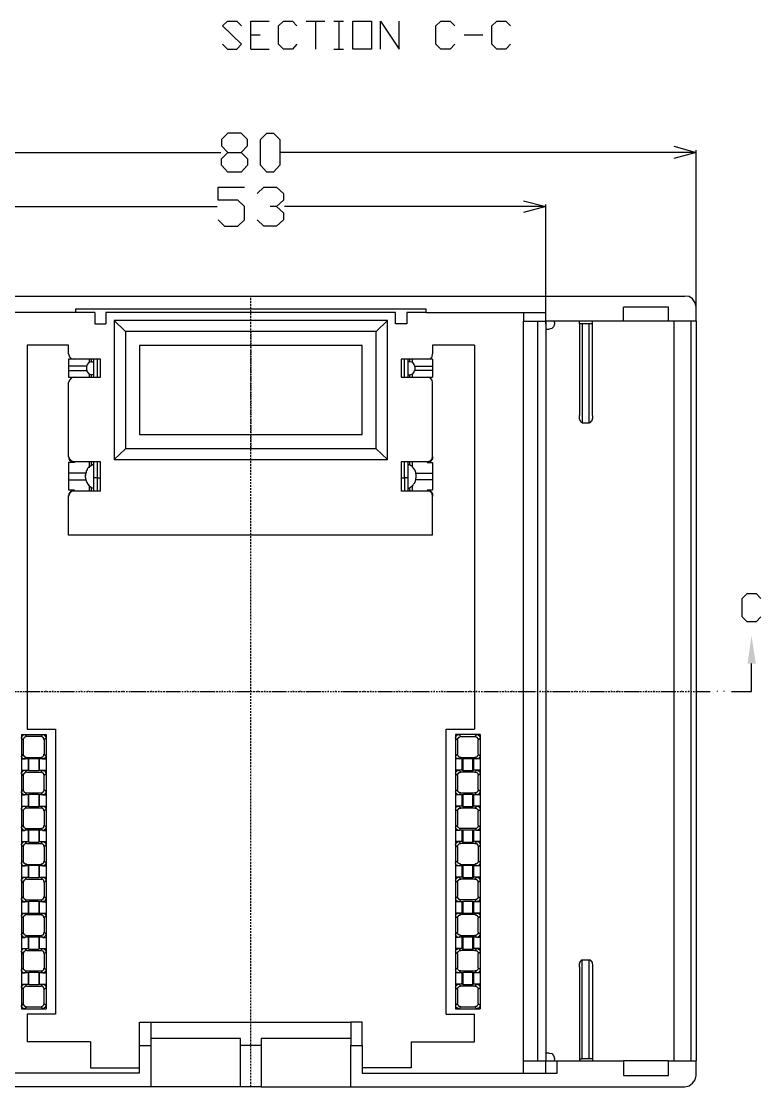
# Model space of a CAD drawing. Header units: millimetres. Extents: x 119 to 713, y -184 to 236.
# Drawn here: x 202.4 to 268.9, y 19.3 to 115 of the extents above; entities that cross this region are included whole.
import ezdxf

# ---------------------------------------------------------------- set-up
doc = ezdxf.new("R2010")
doc.units = ezdxf.units.MM
doc.linetypes.add('PDF_IMPORT', pattern=[1, 0.8, -0.2])
doc.layers.add('PDF_几何图形', color=7, linetype='Continuous', true_color=0x231f20)
doc.layers.add('PDF_实体填充', color=7, linetype='Continuous', true_color=0x231f20)

msp = doc.modelspace()

# ---------------------------------------------------------------- linework, layer by layer
at = {"layer": 'PDF_几何图形', "color": 7, "lineweight": -3}
for points in [[(220.535, 112.919), (220.972, 112.482), (221.801, 112.482), (222.238, 112.919), (220.535, 114.578), (220.972, 114.971), (221.801, 114.971), (222.238, 114.578)], [(223.068, 112.482), (223.068, 114.971), (224.727, 114.971)], [(227.217, 112.919), (226.824, 112.482), (225.994, 112.482), (225.557, 112.919), (225.557, 114.578), (225.994, 114.971), (226.824, 114.971), (227.217, 114.578)], [(228.046, 114.971), (229.706, 114.971)], [(228.876, 114.971), (228.876, 112.482)], [(230.536, 114.971), (231.409, 114.971)], [(230.972, 114.971), (230.972, 112.482)], [(234.728, 112.482), (234.728, 114.971), (236.387, 112.482), (236.387, 114.971)], [(241.409, 112.919), (240.973, 112.482), (240.143, 112.482), (239.706, 112.919), (239.706, 114.578), (240.143, 114.971), (240.973, 114.971), (241.409, 114.578)], [(246.388, 112.919), (245.995, 112.482), (245.165, 112.482), (244.728, 112.919), (244.728, 114.578), (245.165, 114.971), (245.995, 114.971), (246.388, 114.578)], [(223.068, 113.748), (223.898, 113.748)], [(242.239, 113.748), (243.899, 113.748)], [(223.068, 112.482), (224.727, 112.482)], [(230.536, 112.482), (231.409, 112.482)], [(221.016, 101.433), (220.448, 102.044), (220.448, 102.612), (221.016, 103.18), (222.195, 103.18), (222.762, 103.791), (222.762, 104.36), (222.195, 104.927), (221.016, 104.927), (220.448, 104.36), (220.448, 103.791), (221.016, 103.18)], [(261.061, 103.748), (263.07, 103.18), (261.061, 102.657)], [(263.07, 88.725), (263.07, 103.398)], [(185.075, 103.18), (220.36, 103.18)], [(222.195, 103.18), (222.762, 102.612), (222.762, 102.044), (222.195, 101.433), (221.016, 101.433)], [(261.061, 103.18), (225.776, 103.18)], [(263.07, 103.18), (261.061, 103.18)], [(220.142, 97.153), (220.71, 96.586), (221.889, 96.586), (222.5, 97.153), (222.5, 98.333), (221.889, 98.9), (220.142, 98.9), (220.142, 100.08), (222.5, 100.08)], [(223.636, 99.512), (224.247, 100.08), (225.382, 100.08), (225.994, 99.512), (225.994, 98.9), (225.382, 98.333), (224.815, 98.333)], [(247.567, 98.856), (249.576, 98.333), (247.567, 97.809)], [(198.569, 98.333), (220.055, 98.333)], [(225.382, 98.333), (225.994, 97.765), (225.994, 97.153), (225.382, 96.586), (224.247, 96.586), (223.636, 97.153)], [(247.567, 98.333), (226.081, 98.333)], [(249.576, 98.333), (247.567, 98.333)], [(249.576, 87.765), (249.576, 98.508)], [(184.07, 90.297), (262.066, 90.297)], [(263.07, 89.293), (262.983, 89.686), (262.764, 90.035), (262.459, 90.254), (262.066, 90.297)], [(238.833, 88.812), (238.833, 89.118), (207.303, 89.118), (207.303, 88.812), (196.56, 88.812), (196.56, 88.026)], [(263.07, 88.026), (260.581, 88.026), (260.581, 89.293), (256.563, 89.293)], [(256.563, 88.026), (256.563, 89.293)], [(263.07, 88.026), (263.07, 89.293)], [(209.05, 88.812), (207.303, 88.812)], [(209.05, 88.812), (209.05, 87.808), (210.054, 87.808)], [(237.086, 87.808), (236.082, 87.808), (236.082, 88.812), (210.054, 88.812), (210.054, 87.808)], [(234.335, 87.11), (211.801, 87.11), (210.797, 88.113)], [(235.339, 75.624), (234.335, 76.585), (234.335, 87.11), (235.339, 88.113)], [(237.086, 88.812), (237.086, 87.808)], [(238.833, 88.812), (237.086, 88.812)], [(238.833, 88.812), (249.576, 88.812)], [(247.567, 88.812), (247.567, 88.026), (249.576, 88.026)], [(256.563, 88.026), (249.576, 88.026), (249.576, 88.812)], [(211.801, 87.11), (211.801, 76.585)], [(247.567, 21.604), (247.567, 88.026)], [(248.834, 88.026), (248.834, 21.604)], [(249.576, 88.026), (249.576, 21.604)], [(249.576, 87.327), (249.882, 87.327)], [(250.318, 88.026), (250.362, 87.765), (250.275, 87.546), (250.1, 87.372), (249.882, 87.327)], [(252.589, 87.808), (252.589, 88.026)], [(252.851, 87.808), (252.589, 87.808), (252.589, 79.555)], [(252.851, 87.808), (252.851, 78.899), (253.463, 78.899)], [(253.463, 78.899), (253.463, 87.808), (252.851, 87.808)], [(253.768, 79.555), (253.768, 87.808), (253.463, 87.808)], [(253.768, 87.808), (253.768, 88.026)], [(260.581, 88.026), (256.563, 88.026)], [(261.061, 88.026), (261.061, 21.604)], [(262.59, 88.026), (262.59, 21.604)], [(263.07, 88.026), (263.07, 21.604)], [(206.692, 85.887), (202.98, 85.887), (202.98, 51.387)], [(206.692, 85.101), (206.692, 85.887)], [(243.156, 85.887), (239.401, 85.887), (239.401, 85.101)], [(243.156, 85.887), (243.156, 51.387)], [(206.691, 85.101), (206.779, 84.838), (206.954, 84.663), (207.216, 84.621)], [(206.692, 84.621), (206.692, 83.005)], [(207.216, 84.621), (206.692, 84.621)], [(207.216, 83.005), (209.574, 83.005), (209.574, 84.621), (207.216, 84.621)], [(208.744, 84.402), (208.526, 84.315), (208.351, 84.139), (208.307, 83.922)], [(208.569, 84.358), (208.569, 84.621)], [(208.744, 84.402), (208.744, 84.621)], [(208.744, 84.402), (208.962, 84.402)], [(208.962, 83.005), (208.962, 84.621)], [(209.268, 84.621), (209.268, 83.005)], [(238.92, 84.621), (236.562, 84.621), (236.562, 83.005), (238.92, 83.005)], [(236.868, 83.005), (236.868, 84.621)], [(237.174, 84.621), (237.174, 83.005)], [(237.829, 83.922), (237.741, 84.139), (237.61, 84.315), (237.348, 84.402), (237.174, 84.402)], [(237.348, 84.402), (237.348, 84.621)], [(237.567, 84.621), (237.567, 84.358)], [(238.92, 84.621), (239.182, 84.663), (239.357, 84.838), (239.401, 85.101)], [(239.401, 84.621), (238.92, 84.621)], [(239.401, 84.621), (239.401, 83.005)], [(208.307, 84.009), (206.692, 84.009)], [(206.692, 83.616), (208.307, 83.616)], [(208.307, 83.922), (208.307, 83.703)], [(208.307, 83.703), (208.351, 83.484), (208.526, 83.31), (208.744, 83.223)], [(208.569, 83.005), (208.569, 83.266)], [(237.174, 83.223), (237.348, 83.223), (237.61, 83.31), (237.741, 83.484), (237.829, 83.703)], [(237.567, 83.266), (237.567, 83.005)], [(237.829, 84.009), (239.401, 84.009)], [(237.829, 83.703), (237.829, 83.922)], [(239.401, 83.616), (237.829, 83.616)], [(207.216, 83.005), (206.954, 82.96), (206.779, 82.743), (206.691, 82.524)], [(206.692, 83.005), (207.216, 83.005)], [(206.692, 75.886), (206.692, 82.524)], [(208.744, 83.005), (208.744, 83.223)], [(208.962, 83.223), (208.744, 83.223)], [(237.348, 83.005), (237.348, 83.223)], [(238.92, 83.005), (239.401, 83.005)], [(239.401, 82.524), (239.357, 82.743), (239.182, 82.96), (238.92, 83.005)], [(239.401, 75.886), (239.401, 82.524)], [(252.633, 79.162), (252.633, 79.205), (252.589, 79.249), (252.589, 79.555)], [(253.768, 79.555), (253.768, 79.336), (253.725, 79.249), (253.725, 79.162), (253.681, 79.117), (253.681, 79.074), (253.594, 78.986), (253.594, 78.943), (253.55, 78.943), (253.55, 78.899), (253.463, 78.899)], [(234.335, 76.585), (211.801, 76.585), (210.797, 75.624)], [(206.691, 75.886), (206.779, 75.668), (206.954, 75.493), (207.216, 75.405)], [(207.216, 75.362), (207.041, 75.362), (206.997, 75.405), (206.954, 75.405), (206.91, 75.449), (206.823, 75.536), (206.823, 75.581), (206.779, 75.581), (206.779, 75.624), (206.735, 75.668), (206.735, 75.798), (206.691, 75.842), (206.691, 75.886)], [(206.692, 75.886), (206.692, 75.929)], [(238.92, 75.405), (239.182, 75.493), (239.357, 75.668), (239.401, 75.886)], [(239.401, 75.886), (239.401, 75.668), (239.357, 75.668), (239.357, 75.581), (239.313, 75.581), (239.313, 75.536), (239.226, 75.449), (239.182, 75.405), (239.139, 75.405), (239.095, 75.362), (238.92, 75.362)], [(239.401, 75.886), (239.401, 75.929)], [(207.216, 75.362), (206.692, 75.362)], [(206.692, 75.362), (206.692, 72.873)], [(209.574, 72.786), (209.574, 75.405), (207.216, 75.405)], [(207.216, 75.405), (207.216, 75.362)], [(208.395, 74.795), (208.351, 74.75), (208.351, 74.664), (208.307, 74.619), (208.264, 74.532), (208.264, 74.445), (208.22, 74.357), (208.22, 74.183)], [(208.569, 74.882), (208.569, 75.405)], [(208.744, 75.1), (208.744, 75.405)], [(208.962, 73.965), (208.962, 75.405)], [(209.268, 75.405), (209.268, 73.965), (208.962, 73.965)], [(236.562, 75.405), (236.562, 72.786)], [(238.92, 75.405), (236.562, 75.405)], [(236.868, 73.965), (236.868, 75.405)], [(237.174, 75.405), (237.174, 73.965), (236.868, 73.965)], [(237.348, 75.1), (237.348, 75.405)], [(237.567, 75.405), (237.567, 74.969)], [(238.92, 75.405), (238.92, 75.362), (239.401, 75.362)], [(239.401, 75.362), (239.401, 72.873)], [(208.264, 74.402), (206.692, 74.402)], [(206.692, 73.79), (208.307, 73.79)], [(208.22, 74.009), (208.22, 74.226)], [(208.962, 72.786), (208.962, 73.965)], [(209.268, 73.965), (209.574, 73.965)], [(209.268, 73.965), (209.268, 72.786)], [(236.562, 73.965), (236.868, 73.965), (236.868, 72.786)], [(237.174, 73.965), (237.174, 72.786)], [(237.829, 74.402), (239.401, 74.402)], [(239.401, 73.79), (237.872, 73.79)], [(237.916, 74.009), (237.916, 74.226)], [(206.691, 72.348), (206.691, 72.393), (206.735, 72.393), (206.735, 72.567), (206.779, 72.611), (206.823, 72.654), (206.823, 72.698), (206.866, 72.698), (206.91, 72.741), (206.91, 72.786), (206.954, 72.786), (206.997, 72.829), (207.041, 72.829), (207.085, 72.873), (207.216, 72.873)], [(207.216, 72.786), (206.954, 72.741), (206.779, 72.567), (206.691, 72.305)], [(207.216, 72.786), (207.216, 72.873), (206.692, 72.873)], [(209.574, 72.786), (207.216, 72.786)], [(208.569, 72.786), (208.569, 73.265)], [(208.744, 72.786), (208.744, 73.092)], [(238.92, 72.786), (236.562, 72.786)], [(237.174, 73.047), (237.261, 73.047), (237.436, 73.134), (237.479, 73.179), (237.567, 73.222), (237.61, 73.265), (237.654, 73.353), (237.698, 73.397)], [(237.348, 72.786), (237.348, 73.092)], [(237.567, 73.31), (237.567, 72.786)], [(239.401, 72.873), (238.92, 72.873), (238.92, 72.786)], [(238.92, 72.873), (239.051, 72.873), (239.051, 72.829), (239.139, 72.829), (239.226, 72.741), (239.27, 72.741), (239.27, 72.698), (239.313, 72.698), (239.313, 72.654), (239.357, 72.611), (239.357, 72.567), (239.401, 72.523), (239.401, 72.348)], [(239.401, 72.305), (239.357, 72.567), (239.182, 72.741), (238.92, 72.786)], [(206.692, 72.305), (206.692, 72.348)], [(239.401, 68.812), (206.692, 68.812), (206.692, 72.305)], [(239.401, 72.348), (239.401, 72.305)], [(239.401, 68.812), (239.401, 72.305)], [(268.878, 61.475), (268.485, 61.038), (267.655, 61.038), (267.219, 61.475), (267.219, 63.134), (267.655, 63.571), (268.485, 63.571), (268.878, 63.134)], [(268.049, 54.793), (268.049, 57.282)], [(202.761, 54.793), (204.028, 54.793)], [(204.639, 54.793), (204.639, 54.837)], [(205.294, 54.793), (205.294, 54.837)], [(205.905, 54.793), (207.172, 54.793)], [(207.827, 54.793), (207.827, 54.837)], [(208.482, 54.793), (208.482, 54.837)], [(209.093, 54.793), (210.36, 54.793)], [(211.015, 54.793), (211.015, 54.837)], [(211.626, 54.793), (211.626, 54.837)], [(212.281, 54.793), (213.548, 54.793)], [(214.159, 54.793), (214.159, 54.837)], [(214.814, 54.793), (214.814, 54.837)], [(215.426, 54.793), (216.736, 54.793)], [(217.347, 54.793), (217.347, 54.837)], [(218.002, 54.793), (218.002, 54.837)], [(218.613, 54.793), (219.88, 54.793)], [(220.535, 54.793), (220.535, 54.837)], [(221.146, 54.793), (221.146, 54.837)], [(221.801, 54.793), (223.068, 54.793)], [(223.723, 54.793), (223.723, 54.837)], [(224.334, 54.793), (224.334, 54.837)], [(224.989, 54.793), (226.256, 54.793)], [(226.867, 54.793), (226.867, 54.837)], [(227.522, 54.793), (227.522, 54.837)], [(228.134, 54.793), (229.4, 54.793)], [(230.055, 54.793), (230.055, 54.837)], [(230.71, 54.793), (230.71, 54.837)], [(231.322, 54.793), (232.588, 54.793)], [(233.243, 54.793), (233.243, 54.837)], [(233.854, 54.793), (233.854, 54.837)], [(234.51, 54.793), (235.776, 54.793)], [(236.387, 54.793), (236.387, 54.837)], [(237.042, 54.793), (237.042, 54.837)], [(237.697, 54.793), (238.964, 54.793)], [(239.575, 54.793), (239.575, 54.837)], [(240.23, 54.793), (240.23, 54.837)], [(240.842, 54.793), (242.108, 54.793)], [(242.763, 54.793), (242.763, 54.837)], [(243.375, 54.793), (243.375, 54.837)], [(244.03, 54.793), (245.296, 54.793)], [(245.951, 54.793), (245.951, 54.837)], [(246.563, 54.793), (246.563, 54.837)], [(247.218, 54.793), (248.484, 54.793)], [(249.096, 54.793), (249.096, 54.837)], [(249.751, 54.793), (249.751, 54.837)], [(250.362, 54.793), (251.672, 54.793)], [(252.283, 54.793), (252.283, 54.837)], [(252.939, 54.793), (252.939, 54.837)], [(253.55, 54.793), (254.816, 54.793)], [(255.471, 54.793), (255.471, 54.837)], [(256.083, 54.793), (256.083, 54.837)], [(256.738, 54.793), (258.004, 54.793)], [(258.616, 54.793), (258.616, 54.837)], [(259.271, 54.793), (259.271, 54.837)], [(259.926, 54.793), (261.192, 54.793)], [(261.804, 54.793), (261.804, 54.837)], [(262.459, 54.793), (262.459, 54.837)], [(263.07, 54.793), (264.337, 54.793)], [(264.992, 54.793), (264.992, 54.837)], [(265.603, 54.793), (265.603, 54.837)], [(266.258, 54.793), (268.049, 54.793)], [(202.455, 50.6), (202.455, 50.688), (202.499, 50.731), (202.499, 50.776), (202.543, 50.776), (202.543, 50.819), (202.586, 50.819), (202.586, 50.863), (202.63, 50.863), (202.674, 50.906), (202.761, 50.906)], [(202.456, 50.906), (204.683, 50.906)], [(202.456, 50.906), (202.456, 26.276)], [(202.936, 50.731), (202.848, 50.731), (202.805, 50.688), (202.761, 50.688), (202.717, 50.645), (202.674, 50.6), (202.674, 50.558), (202.63, 50.513), (202.63, 50.426)], [(202.761, 50.906), (202.936, 50.731)], [(204.377, 50.906), (204.202, 50.731), (202.936, 50.731)], [(202.98, 51.387), (205.512, 51.387)], [(204.508, 50.426), (204.508, 50.47), (204.464, 50.513), (204.464, 50.6), (204.421, 50.6), (204.421, 50.645), (204.377, 50.688), (204.333, 50.688), (204.29, 50.731), (204.202, 50.731)], [(204.377, 50.906), (204.464, 50.906), (204.595, 50.776), (204.639, 50.731), (204.639, 50.645), (204.683, 50.6)], [(204.683, 50.906), (204.683, 26.276)], [(205.512, 51.387), (205.512, 25.796)], [(240.624, 25.796), (240.624, 51.387), (243.156, 51.387)], [(241.453, 50.906), (241.453, 26.276), (243.681, 26.276)], [(243.681, 50.906), (241.453, 50.906)], [(241.453, 50.6), (241.453, 50.645), (241.497, 50.688), (241.497, 50.776), (241.541, 50.776), (241.541, 50.819), (241.584, 50.819), (241.672, 50.906), (241.759, 50.906)], [(241.628, 50.426), (241.628, 50.513), (241.672, 50.513), (241.672, 50.6), (241.715, 50.6), (241.715, 50.645), (241.759, 50.688), (241.803, 50.688), (241.846, 50.731), (241.934, 50.731)], [(241.759, 50.906), (241.934, 50.731), (243.2, 50.731)], [(243.375, 50.906), (243.2, 50.731)], [(243.2, 50.731), (243.287, 50.731), (243.331, 50.688), (243.375, 50.688), (243.418, 50.645), (243.418, 50.6), (243.462, 50.6), (243.462, 50.558), (243.506, 50.513), (243.506, 50.426)], [(243.375, 50.906), (243.462, 50.906), (243.506, 50.863), (243.549, 50.863), (243.549, 50.819), (243.593, 50.819), (243.593, 50.776), (243.637, 50.776), (243.637, 50.688), (243.68, 50.688), (243.68, 50.6)], [(243.681, 50.906), (243.681, 26.276)], [(202.456, 50.6), (202.63, 50.426), (202.63, 49.16), (202.456, 48.985)], [(204.683, 50.6), (204.508, 50.426)], [(204.508, 50.426), (204.508, 49.16)], [(241.453, 50.6), (241.628, 50.426), (241.628, 49.16)], [(243.506, 50.426), (243.681, 50.6)], [(243.681, 48.985), (243.506, 49.16), (243.506, 50.426)], [(202.761, 48.723), (202.63, 48.723), (202.455, 48.898), (202.455, 48.985)], [(202.63, 49.16), (202.63, 49.073), (202.674, 49.028), (202.674, 48.985), (202.717, 48.941), (202.761, 48.941), (202.761, 48.898), (202.848, 48.898), (202.892, 48.854), (202.936, 48.854)], [(204.202, 48.854), (204.246, 48.854), (204.246, 48.898), (204.333, 48.898), (204.377, 48.941), (204.421, 48.941), (204.421, 48.985), (204.464, 49.028), (204.464, 49.116), (204.508, 49.116), (204.508, 49.16)], [(204.683, 48.985), (204.639, 48.985), (204.639, 48.854), (204.595, 48.854), (204.595, 48.81), (204.552, 48.81), (204.552, 48.767), (204.508, 48.767), (204.508, 48.723), (204.377, 48.723)], [(204.508, 49.16), (204.683, 48.985)], [(241.628, 49.16), (241.453, 48.985)], [(241.759, 48.723), (241.628, 48.723), (241.628, 48.767), (241.584, 48.767), (241.497, 48.854), (241.497, 48.941), (241.453, 48.985)], [(241.934, 48.854), (241.89, 48.854), (241.89, 48.898), (241.759, 48.898), (241.759, 48.941), (241.715, 48.941), (241.715, 48.985), (241.672, 49.028), (241.672, 49.073), (241.628, 49.116), (241.628, 49.16)], [(243.506, 49.16), (243.506, 49.073), (243.462, 49.028), (243.418, 48.985), (243.418, 48.941), (243.375, 48.941), (243.375, 48.898), (243.287, 48.898), (243.244, 48.854), (243.2, 48.854)], [(243.68, 48.985), (243.68, 48.941), (243.637, 48.898), (243.637, 48.854), (243.593, 48.81)], [(202.456, 48.723), (202.761, 48.723)], [(203.067, 48.723), (203.067, 47.718)], [(203.111, 47.675), (203.111, 48.723)], [(204.028, 48.723), (204.028, 47.675)], [(204.071, 47.718), (204.071, 48.723)], [(204.377, 48.723), (204.683, 48.723)], [(241.759, 48.723), (241.453, 48.723)], [(242.065, 47.718), (242.065, 48.723)], [(242.108, 48.723), (242.108, 47.675)], [(243.025, 47.675), (243.025, 48.723)], [(243.069, 48.723), (243.069, 47.718)], [(243.681, 48.723), (243.375, 48.723)], [(202.455, 47.413), (202.455, 47.501), (202.499, 47.544), (202.543, 47.588), (202.543, 47.631), (202.586, 47.631), (202.586, 47.675), (202.674, 47.675), (202.717, 47.718), (202.761, 47.718)], [(202.456, 47.718), (202.761, 47.718)], [(202.63, 47.238), (202.456, 47.413)], [(202.63, 47.238), (202.63, 45.971), (202.456, 45.797)], [(202.936, 47.544), (202.848, 47.544), (202.848, 47.501), (202.761, 47.501), (202.761, 47.456), (202.717, 47.456), (202.674, 47.413), (202.674, 47.37), (202.63, 47.325), (202.63, 47.238)], [(202.761, 47.718), (202.936, 47.544)], [(202.761, 47.718), (203.067, 47.718)], [(202.936, 47.544), (204.202, 47.544)], [(203.067, 47.718), (203.111, 47.675), (204.028, 47.675), (204.071, 47.718)], [(204.071, 47.718), (204.377, 47.718)], [(204.202, 47.544), (204.377, 47.718)], [(204.508, 47.238), (204.508, 47.282), (204.464, 47.282), (204.464, 47.413), (204.421, 47.413), (204.421, 47.456), (204.377, 47.456), (204.333, 47.501), (204.29, 47.501), (204.246, 47.544), (204.202, 47.544)], [(204.377, 47.718), (204.683, 47.718)], [(204.377, 47.718), (204.421, 47.675), (204.508, 47.675), (204.595, 47.588), (204.595, 47.544), (204.639, 47.544), (204.639, 47.456), (204.683, 47.413)], [(204.683, 47.413), (204.508, 47.238)], [(204.683, 45.797), (204.508, 45.971), (204.508, 47.238)], [(241.759, 47.718), (241.453, 47.718)], [(241.453, 47.413), (241.453, 47.456), (241.497, 47.456), (241.497, 47.544), (241.541, 47.588), (241.541, 47.631), (241.584, 47.631), (241.628, 47.675), (241.715, 47.675), (241.715, 47.718), (241.759, 47.718)], [(241.453, 47.413), (241.628, 47.238), (241.628, 45.971)], [(241.628, 47.238), (241.628, 47.282), (241.672, 47.325), (241.672, 47.413), (241.715, 47.413), (241.715, 47.456), (241.759, 47.456), (241.759, 47.501), (241.846, 47.501), (241.89, 47.544), (241.934, 47.544)], [(241.934, 47.544), (241.759, 47.718)], [(242.065, 47.718), (241.759, 47.718)], [(243.2, 47.544), (241.934, 47.544)], [(242.108, 47.675), (242.065, 47.718)], [(242.108, 47.675), (243.025, 47.675), (243.069, 47.718)], [(243.375, 47.718), (243.069, 47.718)], [(243.375, 47.718), (243.2, 47.544)], [(243.2, 47.544), (243.244, 47.544), (243.331, 47.501), (243.375, 47.501), (243.462, 47.413), (243.462, 47.37), (243.506, 47.282), (243.506, 47.238)], [(243.681, 47.718), (243.375, 47.718)], [(243.375, 47.718), (243.418, 47.675), (243.506, 47.675), (243.549, 47.631), (243.593, 47.631), (243.637, 47.588), (243.637, 47.501), (243.68, 47.456), (243.68, 47.413)], [(243.506, 47.238), (243.681, 47.413)], [(243.681, 45.797), (243.506, 45.971), (243.506, 47.238)], [(202.63, 45.971), (202.63, 45.885), (202.674, 45.84), (202.674, 45.797), (202.717, 45.753), (202.761, 45.753), (202.761, 45.71), (202.805, 45.71), (202.848, 45.666), (202.936, 45.666)], [(204.202, 45.666), (204.29, 45.666), (204.377, 45.753), (204.421, 45.753), (204.421, 45.797), (204.464, 45.797), (204.464, 45.885), (204.508, 45.928), (204.508, 45.971)], [(241.628, 45.971), (241.453, 45.797)], [(241.934, 45.666), (241.846, 45.666), (241.803, 45.71), (241.759, 45.71), (241.759, 45.753), (241.715, 45.753), (241.715, 45.797), (241.672, 45.797), (241.672, 45.885), (241.628, 45.885), (241.628, 45.971)], [(243.506, 45.971), (243.506, 45.885), (243.462, 45.84), (243.462, 45.797), (243.418, 45.797), (243.418, 45.753), (243.375, 45.753), (243.375, 45.71), (243.331, 45.71), (243.287, 45.666), (243.2, 45.666)], [(202.761, 45.492), (202.674, 45.492), (202.674, 45.535), (202.586, 45.535), (202.586, 45.579), (202.543, 45.579), (202.543, 45.623), (202.499, 45.623), (202.499, 45.666), (202.455, 45.71), (202.455, 45.797)], [(202.456, 45.492), (202.761, 45.492)], [(202.761, 45.492), (202.936, 45.666), (204.202, 45.666)], [(203.067, 45.492), (203.067, 44.487)], [(203.111, 44.443), (203.111, 45.535)], [(204.028, 45.535), (204.028, 44.443)], [(204.071, 44.487), (204.071, 45.492)], [(204.377, 45.492), (204.202, 45.666)], [(204.377, 45.492), (204.683, 45.492)], [(204.683, 45.797), (204.639, 45.753), (204.639, 45.666), (204.595, 45.623)], [(241.759, 45.492), (241.715, 45.492), (241.672, 45.535), (241.628, 45.535), (241.584, 45.579), (241.541, 45.579), (241.541, 45.623), (241.497, 45.623), (241.497, 45.753), (241.453, 45.753), (241.453, 45.797)], [(241.759, 45.492), (241.453, 45.492)], [(241.759, 45.492), (241.934, 45.666), (243.2, 45.666)], [(242.065, 44.487), (242.065, 45.492)], [(242.108, 45.535), (242.108, 44.443)], [(243.025, 44.443), (243.025, 45.535)], [(243.069, 45.492), (243.069, 44.487)], [(243.2, 45.666), (243.375, 45.492)], [(243.68, 45.797), (243.68, 45.753), (243.637, 45.71), (243.637, 45.623), (243.593, 45.623), (243.593, 45.579), (243.549, 45.579), (243.549, 45.535), (243.462, 45.535), (243.418, 45.492), (243.375, 45.492)], [(243.681, 45.492), (243.375, 45.492)], [(202.455, 44.181), (202.455, 44.313), (202.499, 44.313), (202.499, 44.356), (202.63, 44.487), (202.761, 44.487)], [(202.456, 44.487), (202.761, 44.487)], [(202.63, 44.05), (202.456, 44.181)], [(202.936, 44.313), (202.805, 44.313), (202.761, 44.268), (202.717, 44.225), (202.674, 44.225), (202.674, 44.181), (202.63, 44.137), (202.63, 44.05)], [(202.63, 44.05), (202.63, 42.783)], [(202.936, 44.313), (202.761, 44.487), (203.067, 44.487)], [(204.071, 44.487), (204.377, 44.487), (204.202, 44.313), (202.936, 44.313)], [(203.067, 44.487), (203.111, 44.443), (204.028, 44.443), (204.071, 44.487)], [(204.508, 44.05), (204.464, 44.094), (204.464, 44.181), (204.421, 44.225), (204.377, 44.268), (204.333, 44.268), (204.333, 44.313), (204.202, 44.313)], [(204.377, 44.487), (204.683, 44.487)], [(204.377, 44.487), (204.508, 44.487), (204.508, 44.443), (204.552, 44.443), (204.552, 44.4), (204.595, 44.4), (204.595, 44.356), (204.639, 44.313), (204.639, 44.225), (204.683, 44.181)], [(204.683, 44.181), (204.508, 44.05), (204.508, 42.783)], [(241.759, 44.487), (241.453, 44.487)], [(241.453, 44.181), (241.453, 44.225), (241.497, 44.268), (241.497, 44.356), (241.584, 44.443), (241.628, 44.443), (241.628, 44.487), (241.759, 44.487)], [(241.453, 44.181), (241.628, 44.05)], [(241.628, 44.05), (241.628, 44.094), (241.672, 44.137), (241.672, 44.181), (241.715, 44.225)], [(241.628, 44.05), (241.628, 42.783)], [(241.934, 44.313), (241.759, 44.487)], [(242.065, 44.487), (241.759, 44.487)], [(243.375, 44.487), (243.2, 44.313), (241.934, 44.313)], [(242.108, 44.443), (242.065, 44.487)], [(242.108, 44.443), (243.025, 44.443), (243.069, 44.487)], [(243.375, 44.487), (243.069, 44.487)], [(243.2, 44.313), (243.331, 44.313), (243.375, 44.268), (243.418, 44.225), (243.462, 44.181), (243.506, 44.137), (243.506, 44.05)], [(243.681, 44.487), (243.375, 44.487)], [(243.506, 44.05), (243.681, 44.181)], [(243.681, 42.609), (243.506, 42.783), (243.506, 44.05)], [(243.593, 44.4), (243.637, 44.356), (243.637, 44.313), (243.68, 44.268), (243.68, 44.181)], [(202.761, 42.304), (202.674, 42.304), (202.63, 42.347), (202.586, 42.347), (202.543, 42.39), (202.543, 42.435), (202.499, 42.435), (202.499, 42.478), (202.455, 42.522), (202.455, 42.609)], [(202.456, 42.609), (202.63, 42.783)], [(202.456, 42.304), (202.761, 42.304)], [(202.63, 42.783), (202.63, 42.652), (202.674, 42.652), (202.674, 42.565), (202.717, 42.565), (202.761, 42.522), (202.805, 42.478), (202.936, 42.478)], [(202.936, 42.478), (202.761, 42.304)], [(202.936, 42.478), (204.202, 42.478)], [(203.067, 42.304), (203.067, 41.299)], [(203.111, 41.256), (203.111, 42.347)], [(204.028, 42.347), (204.028, 41.256)], [(204.071, 41.299), (204.071, 42.304)], [(204.202, 42.478), (204.333, 42.478), (204.333, 42.522), (204.377, 42.522), (204.464, 42.609), (204.464, 42.696), (204.508, 42.74), (204.508, 42.783)], [(204.377, 42.304), (204.202, 42.478)], [(204.683, 42.609), (204.639, 42.565), (204.639, 42.478), (204.552, 42.39), (204.552, 42.347), (204.508, 42.347), (204.464, 42.304), (204.377, 42.304)], [(204.377, 42.304), (204.683, 42.304)], [(204.508, 42.783), (204.683, 42.609)], [(241.628, 42.783), (241.453, 42.609)], [(241.759, 42.304), (241.672, 42.304), (241.628, 42.347), (241.584, 42.347), (241.541, 42.39), (241.541, 42.435), (241.497, 42.435), (241.497, 42.522), (241.453, 42.565), (241.453, 42.609)], [(241.759, 42.304), (241.453, 42.304)], [(241.715, 42.565), (241.672, 42.609), (241.672, 42.652), (241.628, 42.696), (241.628, 42.783)], [(241.759, 42.304), (241.934, 42.478)], [(243.2, 42.478), (241.934, 42.478)], [(242.065, 41.299), (242.065, 42.304)], [(242.108, 42.347), (242.108, 41.256)], [(243.025, 41.256), (243.025, 42.347)], [(243.069, 42.304), (243.069, 41.299)], [(243.506, 42.783), (243.506, 42.652), (243.462, 42.652), (243.462, 42.609), (243.331, 42.478), (243.2, 42.478)], [(243.2, 42.478), (243.375, 42.304)], [(243.68, 42.609), (243.68, 42.522), (243.637, 42.522), (243.637, 42.435), (243.593, 42.435), (243.593, 42.39), (243.549, 42.347), (243.506, 42.347), (243.462, 42.304), (243.375, 42.304)], [(243.681, 42.304), (243.375, 42.304)], [(202.455, 40.993), (202.455, 41.08), (202.499, 41.125), (202.499, 41.168), (202.543, 41.168), (202.543, 41.212), (202.586, 41.256), (202.63, 41.256), (202.674, 41.299), (202.761, 41.299)], [(202.456, 41.299), (202.761, 41.299)], [(202.761, 41.299), (202.936, 41.125)], [(202.761, 41.299), (203.067, 41.299)], [(203.067, 41.299), (203.111, 41.256), (204.028, 41.256), (204.071, 41.299)], [(204.071, 41.299), (204.377, 41.299)], [(204.202, 41.125), (204.377, 41.299)], [(204.377, 41.299), (204.683, 41.299)], [(204.377, 41.299), (204.464, 41.299), (204.508, 41.256), (204.552, 41.256), (204.552, 41.212), (204.639, 41.125), (204.639, 41.037), (204.683, 40.993)], [(241.759, 41.299), (241.453, 41.299)], [(241.453, 40.993), (241.453, 41.037), (241.497, 41.08), (241.497, 41.168), (241.541, 41.168), (241.541, 41.212), (241.584, 41.256), (241.628, 41.256), (241.672, 41.299), (241.759, 41.299)], [(241.934, 41.125), (241.759, 41.299)], [(242.065, 41.299), (241.759, 41.299)], [(242.108, 41.256), (242.065, 41.299)], [(242.108, 41.256), (243.025, 41.256), (243.069, 41.299)], [(243.375, 41.299), (243.069, 41.299)], [(243.375, 41.299), (243.2, 41.125)], [(243.681, 41.299), (243.375, 41.299)], [(243.375, 41.299), (243.506, 41.299), (243.549, 41.256), (243.593, 41.212), (243.637, 41.168), (243.637, 41.125), (243.68, 41.08), (243.68, 40.993)], [(202.63, 40.819), (202.456, 40.993)], [(202.63, 40.819), (202.63, 39.553), (202.456, 39.421)], [(202.936, 41.125), (202.805, 41.125), (202.761, 41.08), (202.717, 41.037), (202.674, 41.037), (202.674, 40.95), (202.63, 40.95), (202.63, 40.819)], [(202.936, 41.125), (204.202, 41.125)], [(204.508, 40.819), (204.508, 40.862), (204.464, 40.906), (204.464, 40.993), (204.377, 41.08), (204.333, 41.08), (204.333, 41.125), (204.202, 41.125)], [(204.683, 40.993), (204.508, 40.819)], [(204.508, 40.819), (204.508, 39.553)], [(241.453, 40.993), (241.628, 40.819)], [(241.628, 40.819), (241.628, 40.906), (241.672, 40.95), (241.672, 40.993), (241.715, 41.037)], [(241.628, 40.819), (241.628, 39.553)], [(243.2, 41.125), (241.934, 41.125)], [(243.2, 41.125), (243.331, 41.125), (243.462, 40.993), (243.462, 40.95), (243.506, 40.906), (243.506, 40.819)], [(243.506, 40.819), (243.681, 40.993)], [(243.506, 40.819), (243.506, 39.553)], [(202.761, 39.115), (202.63, 39.115), (202.499, 39.247), (202.499, 39.29), (202.455, 39.29), (202.455, 39.421)], [(202.63, 39.553), (202.63, 39.465), (202.674, 39.421), (202.674, 39.377), (202.717, 39.334), (202.761, 39.334), (202.805, 39.29), (202.892, 39.29), (202.936, 39.247)], [(202.761, 39.115), (202.936, 39.247), (204.202, 39.247)], [(204.202, 39.247), (204.246, 39.29), (204.333, 39.29), (204.333, 39.334), (204.421, 39.334), (204.421, 39.377), (204.464, 39.421), (204.464, 39.508), (204.508, 39.553)], [(204.377, 39.115), (204.202, 39.247)], [(204.683, 39.421), (204.639, 39.377), (204.639, 39.29), (204.595, 39.247), (204.595, 39.202), (204.552, 39.202), (204.552, 39.16), (204.508, 39.16), (204.508, 39.115), (204.377, 39.115)], [(204.508, 39.553), (204.683, 39.421)], [(241.628, 39.553), (241.453, 39.421)], [(241.759, 39.115), (241.628, 39.115), (241.628, 39.16), (241.584, 39.16), (241.497, 39.247), (241.497, 39.334), (241.453, 39.377), (241.453, 39.421)], [(241.934, 39.247), (241.89, 39.29), (241.803, 39.29), (241.759, 39.334), (241.715, 39.334), (241.715, 39.377), (241.672, 39.421), (241.672, 39.465), (241.628, 39.508), (241.628, 39.553)], [(241.759, 39.115), (241.934, 39.247), (243.2, 39.247)], [(243.506, 39.553), (243.506, 39.465), (243.462, 39.421), (243.418, 39.377), (243.418, 39.334), (243.375, 39.334), (243.331, 39.29), (243.244, 39.29), (243.2, 39.247)], [(243.2, 39.247), (243.375, 39.115)], [(243.681, 39.421), (243.506, 39.553)], [(243.68, 39.421), (243.68, 39.334), (243.637, 39.29), (243.637, 39.247), (243.593, 39.202)], [(202.456, 39.115), (202.761, 39.115)], [(203.067, 39.115), (203.067, 38.111)], [(203.111, 38.068), (203.111, 39.16)], [(204.028, 39.16), (204.028, 38.068)], [(204.071, 38.111), (204.071, 39.115)], [(204.377, 39.115), (204.683, 39.115)], [(241.759, 39.115), (241.453, 39.115)], [(242.065, 38.111), (242.065, 39.115)], [(242.108, 39.16), (242.108, 38.068)], [(243.025, 38.068), (243.025, 39.16)], [(243.069, 39.115), (243.069, 38.111)], [(243.681, 39.115), (243.375, 39.115)], [(202.455, 37.805), (202.455, 37.892), (202.499, 37.937), (202.499, 37.98), (202.543, 37.98), (202.543, 38.023), (202.586, 38.023), (202.586, 38.068), (202.674, 38.068), (202.674, 38.111), (202.761, 38.111)], [(202.456, 38.111), (202.761, 38.111)], [(202.63, 37.63), (202.456, 37.805)], [(202.63, 37.63), (202.63, 36.365), (202.456, 36.19)], [(202.936, 37.937), (202.848, 37.937), (202.805, 37.892), (202.761, 37.892), (202.761, 37.849), (202.717, 37.849), (202.674, 37.805), (202.674, 37.762), (202.63, 37.718), (202.63, 37.63)], [(202.936, 37.937), (202.761, 38.111), (203.067, 38.111)], [(202.936, 37.937), (204.202, 37.937)], [(203.067, 38.111), (203.111, 38.068), (204.028, 38.068), (204.071, 38.111)], [(204.071, 38.111), (204.377, 38.111)], [(204.202, 37.937), (204.377, 38.111)], [(204.508, 37.63), (204.508, 37.675), (204.464, 37.762), (204.464, 37.805), (204.377, 37.892), (204.29, 37.892), (204.246, 37.937), (204.202, 37.937)], [(204.377, 38.111), (204.683, 38.111)], [(204.377, 38.111), (204.421, 38.111), (204.464, 38.068), (204.508, 38.068), (204.639, 37.937), (204.639, 37.849), (204.683, 37.805)], [(204.683, 37.805), (204.508, 37.63)], [(204.508, 37.63), (204.508, 36.365)], [(241.759, 38.111), (241.453, 38.111)], [(241.453, 37.805), (241.453, 37.849), (241.497, 37.849), (241.497, 37.98), (241.541, 37.98), (241.541, 38.023), (241.584, 38.023), (241.628, 38.068), (241.672, 38.068), (241.715, 38.111), (241.759, 38.111)], [(241.453, 37.805), (241.628, 37.63), (241.628, 36.365)], [(241.628, 37.63), (241.628, 37.718), (241.672, 37.718), (241.672, 37.805), (241.715, 37.805), (241.715, 37.849), (241.759, 37.849), (241.759, 37.892), (241.803, 37.892), (241.846, 37.937), (241.934, 37.937)], [(241.934, 37.937), (241.759, 38.111)], [(242.065, 38.111), (241.759, 38.111)], [(243.2, 37.937), (241.934, 37.937)], [(242.108, 38.068), (242.065, 38.111)], [(242.108, 38.068), (243.025, 38.068), (243.069, 38.111)], [(243.375, 38.111), (243.069, 38.111)], [(243.375, 38.111), (243.2, 37.937)], [(243.2, 37.937), (243.287, 37.937), (243.331, 37.892), (243.375, 37.892), (243.375, 37.849), (243.418, 37.849), (243.418, 37.805), (243.462, 37.805), (243.462, 37.762), (243.506, 37.718), (243.506, 37.63)], [(243.681, 38.111), (243.375, 38.111)], [(243.375, 38.111), (243.418, 38.111), (243.462, 38.068), (243.549, 38.068), (243.549, 38.023), (243.593, 38.023), (243.593, 37.98), (243.637, 37.98), (243.637, 37.892), (243.68, 37.849), (243.68, 37.805)], [(243.506, 37.63), (243.681, 37.805)], [(243.681, 36.19), (243.506, 36.365), (243.506, 37.63)], [(202.63, 36.365), (202.63, 36.277), (202.674, 36.233), (202.674, 36.19), (202.717, 36.146), (202.761, 36.146), (202.761, 36.102), (202.848, 36.102), (202.848, 36.059), (202.936, 36.059)], [(204.202, 36.059), (204.246, 36.059), (204.29, 36.102), (204.333, 36.102), (204.377, 36.146), (204.421, 36.146), (204.421, 36.19), (204.464, 36.19), (204.464, 36.32), (204.508, 36.32), (204.508, 36.365)], [(204.508, 36.365), (204.683, 36.19)], [(241.628, 36.365), (241.453, 36.19)], [(241.934, 36.059), (241.89, 36.059), (241.846, 36.102), (241.759, 36.102), (241.759, 36.146), (241.715, 36.146), (241.715, 36.19), (241.672, 36.19), (241.672, 36.277), (241.628, 36.32), (241.628, 36.365)], [(243.506, 36.365), (243.506, 36.277), (243.462, 36.233), (243.462, 36.19), (243.418, 36.19), (243.418, 36.146), (243.375, 36.146), (243.375, 36.102), (243.287, 36.102), (243.287, 36.059), (243.2, 36.059)], [(202.761, 35.884), (202.717, 35.884), (202.674, 35.927), (202.586, 35.927), (202.586, 35.972), (202.543, 35.972), (202.543, 36.015), (202.499, 36.059), (202.455, 36.102), (202.455, 36.19)], [(202.456, 35.884), (202.761, 35.884)], [(202.761, 35.884), (202.936, 36.059), (204.202, 36.059)], [(203.067, 35.884), (203.067, 34.88)], [(203.111, 34.88), (203.111, 35.927)], [(204.028, 35.927), (204.028, 34.88)], [(204.071, 34.88), (204.071, 35.884)], [(204.377, 35.884), (204.202, 36.059)], [(204.683, 36.19), (204.639, 36.146), (204.639, 36.059), (204.595, 36.059), (204.595, 36.015), (204.508, 35.927), (204.421, 35.927), (204.377, 35.884)], [(204.377, 35.884), (204.683, 35.884)], [(241.759, 35.884), (241.715, 35.884), (241.715, 35.927), (241.628, 35.927), (241.584, 35.972), (241.541, 35.972), (241.541, 36.015), (241.497, 36.059), (241.497, 36.146), (241.453, 36.146), (241.453, 36.19)], [(241.759, 35.884), (241.453, 35.884)], [(241.759, 35.884), (241.934, 36.059)], [(243.2, 36.059), (241.934, 36.059)], [(242.065, 34.88), (242.065, 35.884)], [(242.108, 35.927), (242.108, 34.88)], [(243.025, 34.88), (243.025, 35.927)], [(243.069, 35.884), (243.069, 34.88)], [(243.2, 36.059), (243.375, 35.884)], [(243.68, 36.19), (243.68, 36.146), (243.637, 36.102), (243.637, 36.059), (243.593, 36.015), (243.593, 35.972), (243.549, 35.972), (243.549, 35.927), (243.418, 35.927), (243.418, 35.884), (243.375, 35.884)], [(243.681, 35.884), (243.375, 35.884)], [(202.455, 34.617), (202.455, 34.705), (202.543, 34.792)], [(202.456, 34.88), (202.761, 34.88)], [(202.456, 34.617), (202.63, 34.442), (202.63, 33.177), (202.456, 33.002)], [(202.936, 34.748), (202.892, 34.748), (202.848, 34.705), (202.761, 34.705), (202.761, 34.661), (202.717, 34.661), (202.674, 34.617), (202.674, 34.574), (202.63, 34.53), (202.63, 34.442)], [(202.761, 34.88), (202.936, 34.748)], [(202.761, 34.88), (203.067, 34.88)], [(202.936, 34.748), (204.202, 34.748)], [(203.067, 34.88), (204.071, 34.88)], [(204.071, 34.88), (204.377, 34.88)], [(204.202, 34.748), (204.377, 34.88)], [(204.508, 34.442), (204.508, 34.487), (204.464, 34.487), (204.464, 34.574), (204.421, 34.617), (204.421, 34.661), (204.377, 34.661), (204.333, 34.705), (204.246, 34.705), (204.246, 34.748), (204.202, 34.748)], [(204.377, 34.88), (204.683, 34.88)], [(204.377, 34.88), (204.508, 34.88), (204.508, 34.835), (204.552, 34.835), (204.552, 34.792), (204.595, 34.792), (204.595, 34.748), (204.639, 34.748), (204.639, 34.617), (204.683, 34.617)], [(204.683, 34.617), (204.508, 34.442)], [(241.759, 34.88), (241.453, 34.88)], [(241.453, 34.617), (241.497, 34.661), (241.497, 34.748), (241.584, 34.835), (241.628, 34.835), (241.628, 34.88), (241.759, 34.88)], [(241.453, 34.617), (241.628, 34.442), (241.628, 33.177)], [(241.628, 34.442), (241.628, 34.487), (241.672, 34.53), (241.672, 34.574), (241.715, 34.617), (241.715, 34.661), (241.759, 34.661), (241.759, 34.705), (241.89, 34.705), (241.89, 34.748), (241.934, 34.748)], [(241.934, 34.748), (241.759, 34.88)], [(242.065, 34.88), (241.759, 34.88)], [(243.2, 34.748), (241.934, 34.748)], [(242.108, 34.88), (242.065, 34.88)], [(242.108, 34.88), (243.069, 34.88)], [(243.375, 34.88), (243.069, 34.88)], [(243.375, 34.88), (243.2, 34.748)], [(243.2, 34.748), (243.244, 34.748), (243.287, 34.705), (243.375, 34.705), (243.375, 34.661), (243.418, 34.661), (243.418, 34.617), (243.462, 34.574), (243.506, 34.53), (243.506, 34.442)], [(243.681, 34.88), (243.375, 34.88)], [(243.375, 34.88), (243.506, 34.88), (243.549, 34.835)], [(243.506, 34.442), (243.681, 34.617)], [(204.508, 34.442), (204.508, 33.177)], [(243.681, 33.002), (243.506, 33.177), (243.506, 34.442)], [(202.761, 32.696), (202.674, 32.696), (202.63, 32.739), (202.586, 32.739), (202.586, 32.784), (202.543, 32.784), (202.543, 32.827), (202.499, 32.827), (202.499, 32.87), (202.455, 32.915), (202.455, 33.002)], [(202.456, 32.696), (202.761, 32.696)], [(202.63, 33.177), (202.63, 33.089), (202.674, 33.045), (202.674, 32.958), (202.717, 32.958), (202.761, 32.915), (202.805, 32.915), (202.848, 32.87), (202.936, 32.87)], [(202.761, 32.696), (202.936, 32.87), (204.202, 32.87)], [(203.067, 32.696), (203.067, 31.692)], [(203.111, 31.647), (203.111, 32.739)], [(204.028, 32.739), (204.028, 31.647)], [(204.071, 31.692), (204.071, 32.696)], [(204.202, 32.87), (204.29, 32.87), (204.333, 32.915), (204.377, 32.915), (204.464, 33.002), (204.464, 33.089), (204.508, 33.132), (204.508, 33.177)], [(204.202, 32.87), (204.377, 32.696)], [(204.683, 33.002), (204.639, 32.958), (204.639, 32.87), (204.595, 32.827), (204.552, 32.784), (204.464, 32.696), (204.377, 32.696)], [(204.377, 32.696), (204.683, 32.696)], [(204.508, 33.177), (204.683, 33.002)], [(241.628, 33.177), (241.453, 33.002)], [(241.759, 32.696), (241.672, 32.696), (241.584, 32.784), (241.541, 32.784), (241.541, 32.827), (241.497, 32.827), (241.497, 32.915), (241.453, 32.958), (241.453, 33.002)], [(241.759, 32.696), (241.453, 32.696)], [(241.934, 32.87), (241.846, 32.87), (241.803, 32.915), (241.759, 32.915), (241.672, 33.002), (241.672, 33.089), (241.628, 33.089), (241.628, 33.177)], [(241.759, 32.696), (241.934, 32.87), (243.2, 32.87)], [(242.065, 31.692), (242.065, 32.696)], [(242.108, 32.739), (242.108, 31.647)], [(243.025, 31.647), (243.025, 32.739)], [(243.069, 32.696), (243.069, 31.692)], [(243.506, 33.177), (243.506, 33.089), (243.462, 33.045), (243.462, 33.002), (243.375, 32.915), (243.331, 32.915), (243.287, 32.87), (243.2, 32.87)], [(243.2, 32.87), (243.375, 32.696)], [(243.68, 33.002), (243.68, 32.915), (243.637, 32.915), (243.637, 32.827), (243.593, 32.827), (243.593, 32.784), (243.549, 32.784), (243.549, 32.739), (243.506, 32.739), (243.462, 32.696), (243.375, 32.696)], [(243.681, 32.696), (243.375, 32.696)], [(202.455, 31.386), (202.455, 31.473), (202.499, 31.517), (202.499, 31.56), (202.63, 31.692), (202.761, 31.692)], [(202.456, 31.692), (202.761, 31.692)], [(202.761, 31.692), (202.936, 31.517)], [(202.761, 31.692), (203.067, 31.692)], [(203.067, 31.692), (203.111, 31.647), (204.028, 31.647), (204.071, 31.692)], [(204.071, 31.692), (204.377, 31.692)], [(204.202, 31.517), (204.377, 31.692)], [(204.377, 31.692), (204.683, 31.692)], [(204.377, 31.692), (204.464, 31.692), (204.508, 31.647), (204.552, 31.647), (204.552, 31.605), (204.595, 31.605), (204.595, 31.56), (204.639, 31.517), (204.639, 31.43), (204.683, 31.386)], [(241.759, 31.692), (241.453, 31.692)], [(241.453, 31.386), (241.453, 31.43), (241.497, 31.473), (241.497, 31.56), (241.584, 31.647), (241.628, 31.647), (241.672, 31.692), (241.759, 31.692)], [(241.934, 31.517), (241.759, 31.692)], [(242.065, 31.692), (241.759, 31.692)], [(242.108, 31.647), (242.065, 31.692)], [(242.108, 31.647), (243.025, 31.647), (243.069, 31.692)], [(243.375, 31.692), (243.069, 31.692)], [(243.375, 31.692), (243.2, 31.517)], [(243.681, 31.692), (243.375, 31.692)], [(243.375, 31.692), (243.462, 31.692), (243.506, 31.647), (243.549, 31.647), (243.593, 31.605), (243.637, 31.56), (243.637, 31.517), (243.68, 31.473), (243.68, 31.386)], [(202.63, 31.211), (202.456, 31.386)], [(202.63, 31.211), (202.63, 29.944), (202.456, 29.814)], [(202.936, 31.517), (202.805, 31.517), (202.761, 31.473), (202.717, 31.43), (202.674, 31.43), (202.674, 31.342), (202.63, 31.342), (202.63, 31.211)], [(202.936, 31.517), (204.202, 31.517)], [(204.508, 31.211), (204.508, 31.254), (204.464, 31.299), (204.464, 31.386), (204.377, 31.473), (204.333, 31.473), (204.333, 31.517), (204.202, 31.517)], [(204.683, 31.386), (204.508, 31.211)], [(204.508, 31.211), (204.508, 29.944)], [(241.453, 31.386), (241.628, 31.211), (241.628, 29.944)], [(241.628, 31.211), (241.628, 31.299), (241.672, 31.342), (241.672, 31.386), (241.715, 31.43)], [(243.2, 31.517), (241.934, 31.517)], [(243.2, 31.517), (243.331, 31.517), (243.462, 31.386), (243.462, 31.342), (243.506, 31.342), (243.506, 31.211)], [(243.506, 29.944), (243.506, 31.211), (243.681, 31.386)], [(252.589, 30.032), (252.589, 30.338), (252.633, 30.381), (252.633, 30.468), (252.677, 30.513), (252.677, 30.556), (252.72, 30.6), (252.764, 30.643), (252.764, 30.687), (252.851, 30.687)], [(253.768, 21.778), (252.851, 21.778), (252.851, 30.687), (253.463, 30.687)], [(253.463, 21.778), (253.463, 30.687)], [(253.463, 30.687), (253.55, 30.687), (253.594, 30.643), (253.594, 30.6), (253.637, 30.6), (253.681, 30.556), (253.681, 30.513), (253.725, 30.468), (253.725, 30.338), (253.768, 30.294), (253.768, 30.032)], [(202.761, 29.508), (202.63, 29.508), (202.586, 29.551), (202.499, 29.639), (202.499, 29.682), (202.455, 29.682), (202.455, 29.814)], [(202.63, 29.944), (202.63, 29.857), (202.674, 29.857), (202.674, 29.77), (202.717, 29.77), (202.761, 29.727), (202.805, 29.682), (202.936, 29.682)], [(202.761, 29.508), (202.936, 29.682), (204.202, 29.682)], [(204.202, 29.682), (204.333, 29.682), (204.333, 29.727), (204.377, 29.727), (204.464, 29.814), (204.464, 29.901), (204.508, 29.944)], [(204.202, 29.682), (204.377, 29.508)], [(204.683, 29.814), (204.639, 29.77), (204.639, 29.682), (204.595, 29.639), (204.595, 29.595), (204.552, 29.595), (204.552, 29.551), (204.508, 29.551), (204.508, 29.508), (204.377, 29.508)], [(204.508, 29.944), (204.683, 29.814)], [(241.628, 29.944), (241.453, 29.814)], [(241.759, 29.508), (241.628, 29.508), (241.628, 29.551), (241.584, 29.551), (241.497, 29.639), (241.497, 29.727), (241.453, 29.77), (241.453, 29.814)], [(241.934, 29.682), (241.803, 29.682), (241.759, 29.727)], [(241.759, 29.508), (241.934, 29.682), (243.2, 29.682)], [(243.506, 29.944), (243.506, 29.857), (243.462, 29.857), (243.462, 29.814), (243.331, 29.682), (243.2, 29.682)], [(243.2, 29.682), (243.375, 29.508)], [(243.681, 29.814), (243.506, 29.944)], [(243.68, 29.814), (243.68, 29.727), (243.637, 29.682), (243.637, 29.639), (243.593, 29.595)], [(252.589, 30.032), (252.589, 21.778), (252.851, 21.778)], [(253.768, 30.032), (253.768, 21.778)], [(202.456, 29.508), (202.761, 29.508)], [(203.067, 29.508), (203.067, 28.503)], [(203.111, 28.459), (203.111, 29.551)], [(204.028, 29.551), (204.028, 28.459)], [(204.071, 28.503), (204.071, 29.508)], [(204.377, 29.508), (204.683, 29.508)], [(241.759, 29.508), (241.453, 29.508)], [(242.065, 28.503), (242.065, 29.508)], [(242.108, 29.551), (242.108, 28.459)], [(243.025, 28.459), (243.025, 29.551)], [(243.069, 29.508), (243.069, 28.503)], [(243.681, 29.508), (243.375, 29.508)], [(202.455, 28.197), (202.455, 28.285), (202.499, 28.329), (202.499, 28.372), (202.543, 28.372), (202.543, 28.417), (202.586, 28.417), (202.586, 28.459), (202.674, 28.459), (202.674, 28.503), (202.761, 28.503)], [(202.456, 28.503), (202.761, 28.503)], [(202.456, 28.197), (202.63, 28.024), (202.63, 26.757), (202.456, 26.582)], [(202.936, 28.329), (202.848, 28.329), (202.805, 28.285), (202.761, 28.285), (202.717, 28.242), (202.674, 28.197), (202.674, 28.155), (202.63, 28.111), (202.63, 28.024)], [(202.761, 28.503), (203.067, 28.503)], [(202.761, 28.503), (202.936, 28.329)], [(202.936, 28.329), (204.202, 28.329), (204.377, 28.503)], [(203.067, 28.503), (203.111, 28.459), (204.028, 28.459)], [(204.028, 28.459), (204.071, 28.503)], [(204.071, 28.503), (204.377, 28.503)], [(204.508, 28.024), (204.508, 28.066), (204.464, 28.111), (204.464, 28.197), (204.421, 28.197), (204.421, 28.242), (204.377, 28.285), (204.333, 28.285), (204.29, 28.329), (204.202, 28.329)], [(204.377, 28.503), (204.683, 28.503)], [(204.377, 28.503), (204.421, 28.503), (204.464, 28.459), (204.508, 28.459), (204.552, 28.417), (204.639, 28.329), (204.639, 28.242), (204.683, 28.197)], [(204.683, 28.197), (204.508, 28.024)], [(204.683, 26.582), (204.508, 26.757), (204.508, 28.024)], [(241.759, 28.503), (241.453, 28.503)], [(241.453, 28.197), (241.453, 28.242), (241.497, 28.285), (241.497, 28.372), (241.541, 28.372), (241.541, 28.417), (241.584, 28.417), (241.628, 28.459), (241.672, 28.459), (241.715, 28.503), (241.759, 28.503)], [(241.453, 28.197), (241.628, 28.024)], [(241.628, 28.024), (241.628, 28.111), (241.672, 28.111), (241.672, 28.197), (241.715, 28.197), (241.715, 28.242), (241.759, 28.285), (241.803, 28.285), (241.846, 28.329), (241.934, 28.329)], [(241.628, 28.024), (241.628, 26.757)], [(241.934, 28.329), (241.759, 28.503)], [(242.065, 28.503), (241.759, 28.503)], [(243.2, 28.329), (241.934, 28.329)], [(242.108, 28.459), (242.065, 28.503)], [(242.108, 28.459), (243.025, 28.459), (243.069, 28.503)], [(243.375, 28.503), (243.069, 28.503)], [(243.375, 28.503), (243.2, 28.329)], [(243.2, 28.329), (243.287, 28.329), (243.331, 28.285), (243.375, 28.285), (243.418, 28.242), (243.418, 28.197), (243.462, 28.197), (243.462, 28.155), (243.506, 28.111), (243.506, 28.024)], [(243.681, 28.503), (243.375, 28.503)], [(243.375, 28.503), (243.418, 28.503), (243.462, 28.459), (243.549, 28.459), (243.549, 28.417), (243.593, 28.417), (243.593, 28.372), (243.637, 28.372), (243.637, 28.285), (243.68, 28.285), (243.68, 28.197)], [(243.681, 26.582), (243.506, 26.757), (243.506, 28.024), (243.681, 28.197)], [(202.761, 26.276), (202.717, 26.32), (202.63, 26.32), (202.455, 26.494), (202.455, 26.582)], [(202.456, 26.276), (204.683, 26.276)], [(202.63, 26.757), (202.63, 26.669), (202.674, 26.626), (202.674, 26.582), (202.717, 26.539), (202.761, 26.539), (202.761, 26.494), (202.848, 26.494), (202.892, 26.451), (202.936, 26.451)], [(202.936, 26.451), (202.761, 26.276)], [(202.936, 26.451), (204.202, 26.451), (204.377, 26.276)], [(204.202, 26.451), (204.246, 26.451), (204.246, 26.494), (204.333, 26.494), (204.377, 26.539), (204.421, 26.539), (204.421, 26.582), (204.464, 26.626), (204.464, 26.713), (204.508, 26.713), (204.508, 26.757)], [(204.683, 26.582), (204.639, 26.582), (204.639, 26.451), (204.595, 26.451), (204.595, 26.407), (204.552, 26.407), (204.552, 26.364), (204.508, 26.364), (204.508, 26.32), (204.377, 26.32), (204.377, 26.276)], [(241.628, 26.757), (241.453, 26.582)], [(241.759, 26.276), (241.715, 26.32), (241.628, 26.32), (241.628, 26.364), (241.584, 26.364), (241.497, 26.451), (241.497, 26.539), (241.453, 26.582)], [(241.934, 26.451), (241.89, 26.451), (241.89, 26.494), (241.759, 26.494), (241.759, 26.539), (241.715, 26.539), (241.715, 26.582), (241.672, 26.626), (241.672, 26.669), (241.628, 26.713), (241.628, 26.757)], [(241.759, 26.276), (241.934, 26.451), (243.2, 26.451)], [(243.506, 26.757), (243.506, 26.669), (243.462, 26.626), (243.418, 26.582), (243.418, 26.539), (243.375, 26.539), (243.375, 26.494), (243.287, 26.494), (243.244, 26.451), (243.2, 26.451)], [(243.2, 26.451), (243.375, 26.276)], [(243.68, 26.582), (243.68, 26.539), (243.637, 26.494), (243.637, 26.451), (243.593, 26.407), (243.549, 26.364), (243.506, 26.32), (243.418, 26.32), (243.375, 26.276)], [(205.512, 25.796), (202.98, 25.796)], [(202.98, 25.796), (202.98, 23.306)], [(213.067, 25.097), (214.072, 25.097), (214.072, 23.001)], [(213.067, 23.001), (213.067, 25.097)], [(214.072, 25.097), (232.064, 25.097)], [(233.069, 25.097), (232.064, 25.097), (232.064, 23.001)], [(233.069, 23.001), (233.069, 25.097)], [(237.479, 23.306), (243.156, 23.306), (243.156, 25.796)], [(240.624, 25.796), (243.156, 25.796)], [(208.657, 23.306), (202.98, 23.306)], [(208.657, 23.306), (208.657, 20.993)], [(213.067, 20.512), (213.067, 23.001), (214.072, 23.001), (214.072, 19.289)], [(222.151, 23.001), (222.151, 23.612), (214.072, 23.612)], [(232.064, 23.612), (223.985, 23.612), (223.985, 23.001), (222.151, 23.001)], [(222.151, 19.289), (222.151, 23.001)], [(223.985, 23.001), (223.985, 19.289), (222.151, 19.289)], [(232.064, 19.289), (232.064, 23.001), (233.069, 23.001), (233.069, 20.512), (250.58, 20.512), (250.58, 21.604), (256.563, 21.604), (256.563, 20.294), (260.581, 20.294), (260.581, 21.604), (263.07, 21.604)], [(237.479, 23.306), (237.479, 20.993)], [(249.882, 22.302), (249.576, 22.302)], [(249.882, 22.302), (250.1, 22.258), (250.275, 22.084), (250.362, 21.822), (250.318, 21.604)], [(247.567, 20.512), (247.567, 21.604), (249.576, 21.604)], [(249.576, 20.512), (249.576, 21.604), (250.58, 21.604)], [(252.589, 21.778), (252.589, 21.604)], [(253.768, 21.778), (253.768, 21.604)], [(260.581, 21.604), (256.563, 21.604)], [(263.07, 20.294), (263.07, 21.604)], [(213.067, 20.512), (195.556, 20.512)], [(208.657, 20.993), (213.067, 20.993)], [(237.479, 20.993), (233.069, 20.993)], [(262.066, 19.289), (262.459, 19.376), (262.764, 19.594), (262.983, 19.901), (263.07, 20.294)], [(214.072, 19.289), (184.07, 19.289)], [(222.151, 19.289), (214.072, 19.289)], [(223.985, 19.289), (232.064, 19.289)], [(232.064, 19.289), (262.066, 19.289)]]:
    msp.add_lwpolyline(points, dxfattribs=at)
for points in [[(232.239, 112.482), (232.239, 114.971), (233.898, 114.971), (233.898, 112.482)], [(224.509, 101.433), (223.941, 102.044), (223.941, 104.36), (224.509, 104.927), (225.121, 104.927), (225.688, 104.36), (225.688, 102.044), (225.121, 101.433)], [(210.797, 88.113), (210.797, 75.624), (235.339, 75.624), (235.339, 88.113)], [(213.067, 85.843), (213.067, 77.852), (233.069, 77.852), (233.069, 85.843)], [(204.202, 48.854), (204.377, 48.723), (202.761, 48.723), (202.936, 48.854)], [(243.2, 48.854), (243.375, 48.723), (241.759, 48.723), (241.934, 48.854)]]:
    msp.add_lwpolyline(points, close=True, dxfattribs=at)
at = {"layer": 'PDF_几何图形', "color": 7, "linetype": 'PDF_IMPORT', "lineweight": -3, "ltscale": 0.213333}
msp.add_lwpolyline([(223.068, 19.289), (223.068, 90.297)], dxfattribs=at)
at = {"layer": 'PDF_几何图形', "color": 7, "linetype": 'PDF_IMPORT', "lineweight": -3, "ltscale": 0.050819}
msp.add_lwpolyline([(223.068, 87.109), (223.068, 76.585)], dxfattribs=at)
at = {"layer": 'PDF_几何图形', "color": 7, "linetype": 'PDF_IMPORT', "lineweight": -3, "ltscale": 0.1725}
msp.add_lwpolyline([(183.066, 54.793), (263.07, 54.793)], dxfattribs=at)
at = {"layer": 'PDF_几何图形', "color": 7, "lineweight": -3}
for centre, radius, start, end in [((203.569, 36.312), 9.215, 84.97049, 95.02951), ((242.567, 36.312), 9.215, 84.97049, 95.02951), ((203.569, 33.124), 9.215, 84.97049, 95.02951), ((242.567, 33.124), 9.215, 84.97049, 95.02951), ((203.569, 30.075), 9.076, 84.89322, 95.10678), ((242.567, 30.075), 9.076, 84.89322, 95.10678), ((203.569, 26.704), 9.215, 84.97049, 95.02951), ((242.567, 26.704), 9.215, 84.97049, 95.02951), ((203.569, 23.516), 9.215, 84.97049, 95.02951), ((242.567, 23.516), 9.215, 84.97049, 95.02951), ((203.569, 20.328), 9.215, 84.97049, 95.02951), ((242.567, 20.328), 9.215, 84.97049, 95.02951)]:
    msp.add_arc(centre, radius, start, end, dxfattribs=at)
for points in [[(252.851, 78.899), (252.705, 78.901), (252.718, 79.091), (252.633, 79.162)], [(208.962, 75.188), (208.75, 75.088), (208.547, 74.977), (208.395, 74.795)], [(237.698, 74.838), (237.362, 75.186), (237.54, 75.001), (237.174, 75.188)], [(237.916, 74.183), (237.953, 74.431), (237.823, 74.64), (237.698, 74.838)], [(208.22, 74.009), (208.186, 73.621), (208.55, 73.075), (208.962, 73.047)], [(237.698, 73.397), (237.838, 73.574), (237.933, 73.778), (237.916, 74.009)], [(243.593, 48.81), (243.461, 48.68), (243.547, 48.732), (243.375, 48.723)], [(204.595, 45.623), (204.536, 45.555), (204.459, 45.503), (204.377, 45.492)], [(241.715, 44.225), (241.847, 44.355), (241.761, 44.303), (241.934, 44.313)], [(243.375, 44.487), (243.547, 44.478), (243.461, 44.53), (243.593, 44.4)], [(241.934, 42.478), (241.761, 42.487), (241.847, 42.436), (241.715, 42.565)], [(241.715, 41.037), (241.847, 41.167), (241.761, 41.115), (241.934, 41.125)], [(243.593, 39.202), (243.461, 39.072), (243.547, 39.125), (243.375, 39.115)], [(202.543, 34.792), (202.675, 34.922), (202.589, 34.87), (202.761, 34.88)], [(243.549, 34.835), (243.617, 34.776), (243.667, 34.701), (243.68, 34.617)], [(241.715, 31.43), (241.847, 31.559), (241.761, 31.508), (241.934, 31.517)], [(241.759, 29.727), (241.691, 29.786), (241.64, 29.861), (241.628, 29.944)], [(243.593, 29.595), (243.461, 29.465), (243.547, 29.517), (243.375, 29.508)]]:
    msp.add_open_spline(points, degree=3, dxfattribs=at)
at = {"layer": 'PDF_实体填充', "color": 7, "lineweight": -3, "transparency": 33554559}
msp.add_solid([(267.699, 57.282), (268.049, 59.815), (268.442, 57.282)], dxfattribs=at)

doc.saveas('drawing.dxf')
